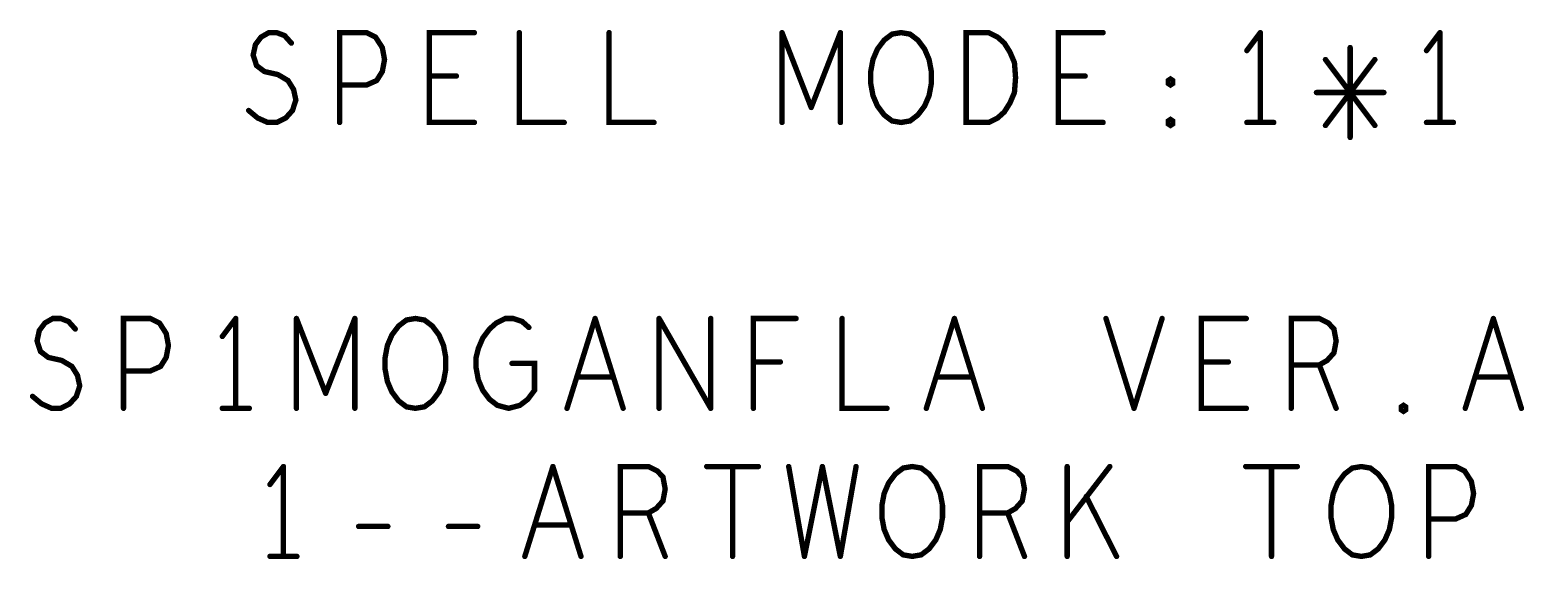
# Model space of a CAD drawing. Header units: millimetres. Extents: x 3362 to 3827, y -139 to 191.
# Drawn here: x 3520.42 to 3562.67, y -40.93 to -25.97 of the extents above; entities that cross this region are included whole.
import ezdxf

# ---------------------------------------------------------------- set-up
doc = ezdxf.new("R2010")
doc.units = ezdxf.units.MM
doc.header["$LTSCALE"] = 23.1
doc.layers.get('0').update_dxf_attribs({"linetype": 'CONTINUOUS'})

# ---------------------------------------------------------------- blocks, each defined once
blk = doc.blocks.new('PAD_R1')
at = {"const_width": 0.5}
blk.add_lwpolyline([(0.25, 0, 1), (-0.25, 0, 1)], format="xyb", close=True, dxfattribs=at)

msp = doc.modelspace()

# ---------------------------------------------------------------- linework, layer by layer
at = {"const_width": 0.152}
for points in [[(3526.603, -28.249), (3526.857, -28.461), (3527.143, -28.588), (3527.397, -28.588), (3527.651, -28.461), (3527.842, -28.249), (3527.937, -27.953), (3527.873, -27.656), (3527.715, -27.402), (3527.429, -27.233), (3527.048, -27.148), (3526.826, -26.979), (3526.73, -26.683), (3526.794, -26.386), (3526.953, -26.175), (3527.175, -26.048), (3527.397, -26.048), (3527.619, -26.132), (3527.81, -26.344)], [(3529.175, -28.588), (3529.175, -26.048), (3529.937, -26.048), (3530.191, -26.175), (3530.382, -26.471), (3530.445, -26.81), (3530.382, -27.148), (3530.223, -27.402), (3529.937, -27.529), (3529.175, -27.529)], [(3532.985, -28.588), (3531.715, -28.588), (3531.715, -26.048), (3532.985, -26.048)], [(3534.255, -26.048), (3534.255, -28.588), (3535.525, -28.588)], [(3536.795, -26.048), (3536.795, -28.588), (3538.065, -28.588)], [(3541.685, -28.588), (3541.685, -26.048)], [(3541.685, -26.048), (3542.51, -28.164)], [(3542.51, -28.164), (3543.336, -26.048)], [(3543.336, -26.048), (3543.336, -28.588)], [(3550.765, -28.588), (3549.495, -28.588), (3549.495, -26.048), (3550.765, -26.048)], [(3555.21, -26.048), (3554.829, -26.556)], [(3555.21, -28.588), (3555.21, -26.048)], [(3560.29, -26.048), (3559.909, -26.556)], [(3560.29, -28.588), (3560.29, -26.048)], [(3557.75, -26.471), (3557.75, -29.011)], [(3557.052, -28.672), (3558.449, -26.81)], [(3558.449, -28.672), (3557.052, -26.81)], [(3532.477, -27.275), (3531.715, -27.275)], [(3550.257, -27.275), (3549.495, -27.275)], [(3556.798, -27.741), (3558.703, -27.741)], [(3554.829, -28.588), (3555.591, -28.588)], [(3559.909, -28.588), (3560.671, -28.588)], [(3520.492, -36.332), (3520.746, -36.543), (3521.032, -36.67), (3521.286, -36.67), (3521.54, -36.543), (3521.731, -36.332), (3521.826, -36.035), (3521.762, -35.739), (3521.604, -35.485), (3521.318, -35.316), (3520.937, -35.231), (3520.715, -35.062), (3520.619, -34.765), (3520.683, -34.469), (3520.842, -34.257), (3521.064, -34.13), (3521.286, -34.13), (3521.508, -34.215), (3521.699, -34.427)], [(3523.064, -36.67), (3523.064, -34.13), (3523.826, -34.13), (3524.08, -34.257), (3524.271, -34.554), (3524.334, -34.892), (3524.271, -35.231), (3524.112, -35.485), (3523.826, -35.612), (3523.064, -35.612)], [(3526.239, -34.13), (3525.858, -34.638)], [(3526.239, -36.67), (3526.239, -34.13)], [(3527.954, -36.67), (3527.954, -34.13)], [(3527.954, -34.13), (3528.779, -36.247)], [(3528.779, -36.247), (3529.605, -34.13)], [(3529.605, -34.13), (3529.605, -36.67)], [(3534.05, -35.4), (3534.685, -35.4), (3534.685, -36.162), (3534.494, -36.416), (3534.272, -36.586), (3533.954, -36.67), (3533.637, -36.586), (3533.415, -36.416), (3533.224, -36.162), (3533.097, -35.866), (3533.034, -35.527), (3533.034, -35.231), (3533.097, -34.977), (3533.224, -34.681), (3533.415, -34.427), (3533.605, -34.257), (3533.859, -34.13), (3534.081, -34.13), (3534.335, -34.215), (3534.526, -34.384)], [(3535.605, -36.67), (3536.399, -34.13)], [(3536.399, -34.13), (3537.193, -36.67)], [(3538.209, -36.67), (3538.209, -34.13)], [(3538.209, -34.13), (3539.669, -36.67)], [(3539.669, -36.67), (3539.669, -34.13)], [(3540.876, -36.67), (3540.876, -34.13), (3542.082, -34.13)], [(3543.384, -34.13), (3543.384, -36.67), (3544.654, -36.67)], [(3545.765, -36.67), (3546.559, -34.13)], [(3546.559, -34.13), (3547.353, -36.67)], [(3550.845, -34.13), (3551.639, -36.67)], [(3551.639, -36.67), (3552.433, -34.13)], [(3554.814, -36.67), (3553.544, -36.67), (3553.544, -34.13), (3554.814, -34.13)], [(3556.084, -36.67), (3556.084, -34.13), (3556.878, -34.13), (3557.132, -34.257), (3557.291, -34.427), (3557.354, -34.765), (3557.291, -35.104), (3557.1, -35.316), (3556.878, -35.443), (3556.084, -35.443)], [(3561.005, -36.67), (3561.799, -34.13)], [(3561.799, -34.13), (3562.593, -36.67)], [(3541.638, -35.358), (3540.876, -35.358)], [(3554.306, -35.358), (3553.544, -35.358)], [(3556.878, -35.443), (3557.354, -36.67)], [(3536.907, -35.781), (3535.891, -35.781)], [(3547.067, -35.781), (3546.051, -35.781)], [(3562.307, -35.781), (3561.291, -35.781)], [(3525.858, -36.67), (3526.62, -36.67)], [(3527.586, -38.316), (3527.205, -38.824)], [(3527.586, -40.856), (3527.586, -38.316)], [(3534.412, -40.856), (3535.206, -38.316)], [(3535.206, -38.316), (3536, -40.856)], [(3537.111, -40.856), (3537.111, -38.316), (3537.905, -38.316), (3538.159, -38.443), (3538.318, -38.612), (3538.381, -38.951), (3538.318, -39.289), (3538.127, -39.501), (3537.905, -39.628), (3537.111, -39.628)], [(3539.556, -38.316), (3541.016, -38.316)], [(3540.286, -38.316), (3540.286, -40.856)], [(3541.874, -38.316), (3542.318, -40.856)], [(3542.318, -40.856), (3542.826, -38.316)], [(3542.826, -38.316), (3543.334, -40.856)], [(3543.334, -40.856), (3543.779, -38.316)], [(3547.271, -40.856), (3547.271, -38.316), (3548.065, -38.316), (3548.319, -38.443), (3548.478, -38.612), (3548.541, -38.951), (3548.478, -39.289), (3548.287, -39.501), (3548.065, -39.628), (3547.271, -39.628)], [(3549.748, -40.856), (3549.748, -38.316)], [(3550.954, -38.316), (3549.748, -39.882)], [(3554.796, -38.316), (3556.256, -38.316)], [(3555.526, -38.316), (3555.526, -40.856)], [(3559.971, -40.856), (3559.971, -38.316), (3560.733, -38.316), (3560.987, -38.443), (3561.178, -38.739), (3561.241, -39.078), (3561.178, -39.416), (3561.019, -39.67), (3560.733, -39.798), (3559.971, -39.798)], [(3551.145, -40.856), (3550.287, -39.163)], [(3537.905, -39.628), (3538.381, -40.856)], [(3548.065, -39.628), (3548.541, -40.856)], [(3529.713, -40.009), (3530.539, -40.009)], [(3532.253, -40.009), (3533.079, -40.009)], [(3535.714, -39.967), (3534.698, -39.967)], [(3527.205, -40.856), (3527.967, -40.856)]]:
    msp.add_lwpolyline(points, dxfattribs=at)
for points in [[(3545.05, -28.588), (3544.796, -28.545), (3544.574, -28.376), (3544.383, -28.122), (3544.256, -27.826), (3544.193, -27.487), (3544.193, -27.148), (3544.256, -26.81), (3544.383, -26.513), (3544.574, -26.259), (3544.796, -26.09), (3545.05, -26.048), (3545.304, -26.09), (3545.526, -26.259), (3545.717, -26.513), (3545.844, -26.81), (3545.907, -27.148), (3545.907, -27.487), (3545.844, -27.826), (3545.717, -28.122), (3545.526, -28.376), (3545.304, -28.545)], [(3546.892, -28.588), (3546.892, -26.048), (3547.527, -26.048), (3547.781, -26.175), (3547.971, -26.344), (3548.13, -26.598), (3548.257, -26.894), (3548.289, -27.318), (3548.257, -27.741), (3548.13, -28.037), (3547.971, -28.291), (3547.781, -28.461), (3547.527, -28.588)], [(3552.67, -27.529), (3552.607, -27.487), (3552.607, -27.402), (3552.67, -27.36), (3552.734, -27.402), (3552.734, -27.487)], [(3552.67, -28.672), (3552.607, -28.63), (3552.607, -28.545), (3552.67, -28.503), (3552.734, -28.545), (3552.734, -28.63)], [(3531.319, -36.67), (3531.065, -36.628), (3530.843, -36.459), (3530.652, -36.205), (3530.525, -35.908), (3530.462, -35.57), (3530.462, -35.231), (3530.525, -34.892), (3530.652, -34.596), (3530.843, -34.342), (3531.065, -34.173), (3531.319, -34.13), (3531.573, -34.173), (3531.795, -34.342), (3531.986, -34.596), (3532.113, -34.892), (3532.176, -35.231), (3532.176, -35.57), (3532.113, -35.908), (3531.986, -36.205), (3531.795, -36.459), (3531.573, -36.628)], [(3559.259, -36.755), (3559.196, -36.713), (3559.196, -36.628), (3559.259, -36.586), (3559.323, -36.628), (3559.323, -36.713)], [(3545.366, -40.856), (3545.112, -40.813), (3544.89, -40.644), (3544.699, -40.39), (3544.572, -40.094), (3544.509, -39.755), (3544.509, -39.416), (3544.572, -39.078), (3544.699, -38.781), (3544.89, -38.527), (3545.112, -38.358), (3545.366, -38.316), (3545.62, -38.358), (3545.842, -38.527), (3546.033, -38.781), (3546.16, -39.078), (3546.223, -39.416), (3546.223, -39.755), (3546.16, -40.094), (3546.033, -40.39), (3545.842, -40.644), (3545.62, -40.813)], [(3558.066, -40.856), (3557.812, -40.813), (3557.59, -40.644), (3557.399, -40.39), (3557.272, -40.094), (3557.209, -39.755), (3557.209, -39.416), (3557.272, -39.078), (3557.399, -38.781), (3557.59, -38.527), (3557.812, -38.358), (3558.066, -38.316), (3558.32, -38.358), (3558.542, -38.527), (3558.733, -38.781), (3558.86, -39.078), (3558.923, -39.416), (3558.923, -39.755), (3558.86, -40.094), (3558.733, -40.39), (3558.542, -40.644), (3558.32, -40.813)]]:
    msp.add_lwpolyline(points, close=True, dxfattribs=at)

# ---------------------------------------------------------------- block references
at = {"xscale": 0.1524, "yscale": 0.1524}
for p in [(3532.985, -26.048), (3534.255, -26.048), (3536.795, -26.048), (3541.685, -26.048), (3541.685, -26.048), (3543.336, -26.048), (3543.336, -26.048), (3550.765, -26.048), (3555.21, -26.048), (3555.21, -26.048), (3560.29, -26.048), (3560.29, -26.048), (3527.81, -26.344), (3554.829, -26.556), (3557.75, -26.471), (3559.909, -26.556), (3557.052, -26.81), (3558.449, -26.81), (3529.175, -27.529), (3531.715, -27.275), (3532.477, -27.275), (3549.495, -27.275), (3550.257, -27.275), (3556.798, -27.741), (3558.703, -27.741), (3526.603, -28.249), (3542.51, -28.164), (3542.51, -28.164), (3529.175, -28.588), (3532.985, -28.588), (3535.525, -28.588), (3538.065, -28.588), (3541.685, -28.588), (3543.336, -28.588), (3550.765, -28.588), (3554.829, -28.588), (3555.21, -28.588), (3555.591, -28.588), (3557.052, -28.672), (3558.449, -28.672), (3559.909, -28.588), (3560.29, -28.588), (3560.671, -28.588), (3557.75, -29.011), (3526.239, -34.13), (3526.239, -34.13), (3527.954, -34.13), (3527.954, -34.13), (3529.605, -34.13), (3529.605, -34.13), (3536.399, -34.13), (3536.399, -34.13), (3538.209, -34.13), (3538.209, -34.13), (3539.669, -34.13), (3542.082, -34.13), (3543.384, -34.13), (3546.559, -34.13), (3546.559, -34.13), (3550.845, -34.13), (3552.433, -34.13), (3554.814, -34.13), (3561.799, -34.13), (3561.799, -34.13), (3521.699, -34.427), (3525.858, -34.638), (3534.526, -34.384), (3534.05, -35.4), (3540.876, -35.358), (3541.638, -35.358), (3553.544, -35.358), (3554.306, -35.358), (3556.084, -35.443), (3556.878, -35.443), (3523.064, -35.612), (3535.891, -35.781), (3536.907, -35.781), (3546.051, -35.781), (3547.067, -35.781), (3561.291, -35.781), (3562.307, -35.781), (3520.492, -36.332), (3528.779, -36.247), (3528.779, -36.247), (3523.064, -36.67), (3525.858, -36.67), (3526.239, -36.67), (3526.62, -36.67), (3527.954, -36.67), (3529.605, -36.67), (3535.605, -36.67), (3537.193, -36.67), (3538.209, -36.67), (3539.669, -36.67), (3539.669, -36.67), (3540.876, -36.67), (3544.654, -36.67), (3545.765, -36.67), (3547.353, -36.67), (3551.639, -36.67), (3551.639, -36.67), (3554.814, -36.67), (3556.084, -36.67), (3557.354, -36.67), (3561.005, -36.67), (3562.593, -36.67), (3527.586, -38.316), (3527.586, -38.316), (3535.206, -38.316), (3535.206, -38.316), (3539.556, -38.316), (3540.286, -38.316), (3541.016, -38.316), (3541.874, -38.316), (3542.826, -38.316), (3542.826, -38.316), (3543.779, -38.316), (3549.748, -38.316), (3550.954, -38.316), (3554.796, -38.316), (3555.526, -38.316), (3556.256, -38.316), (3527.205, -38.824), (3550.287, -39.163), (3537.111, -39.628), (3537.905, -39.628), (3547.271, -39.628), (3548.065, -39.628), (3529.713, -40.009), (3530.539, -40.009), (3532.253, -40.009), (3533.079, -40.009), (3534.698, -39.967), (3535.714, -39.967), (3549.748, -39.882), (3559.971, -39.798), (3527.205, -40.856), (3527.586, -40.856), (3527.967, -40.856), (3534.412, -40.856), (3536, -40.856), (3537.111, -40.856), (3538.381, -40.856), (3540.286, -40.856), (3542.318, -40.856), (3542.318, -40.856), (3543.334, -40.856), (3543.334, -40.856), (3547.271, -40.856), (3548.541, -40.856), (3549.748, -40.856), (3551.145, -40.856), (3555.526, -40.856), (3559.971, -40.856)]:
    msp.add_blockref('PAD_R1', p, dxfattribs=at)

doc.saveas('drawing.dxf')
